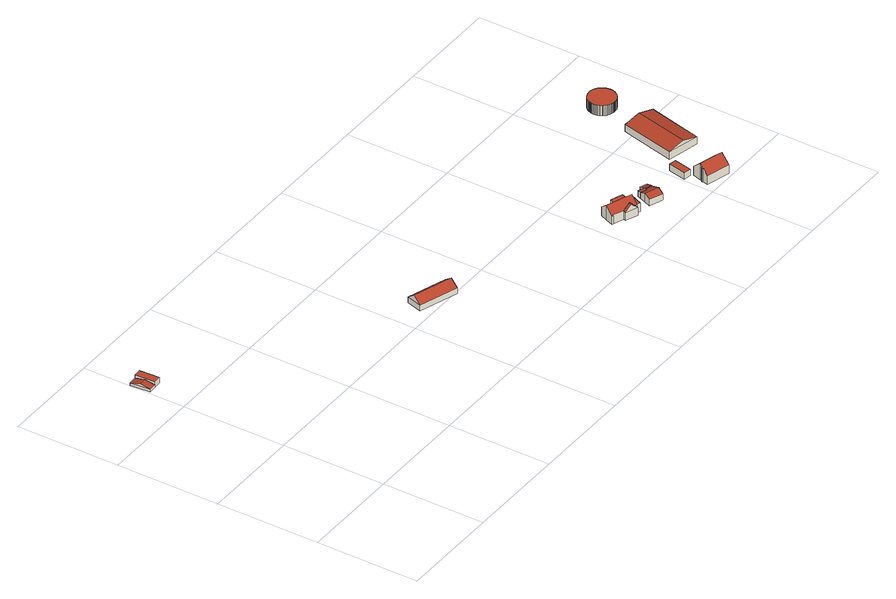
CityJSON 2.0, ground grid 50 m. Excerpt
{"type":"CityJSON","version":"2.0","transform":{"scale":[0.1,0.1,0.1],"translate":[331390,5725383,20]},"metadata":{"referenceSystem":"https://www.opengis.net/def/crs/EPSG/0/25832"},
"CityObjects":{
"building1":{"type":"Building","attributes":{"Geometrietyp2DReferenz":"3000","Gemeindeschluessel":"05170048","function":"51009_1610","roofType":"3100","measuredHeight":2.52},"geometry":[{"type":"Solid","lod":"2","boundaries":[[[[0,1,2,3]],[[4,5,1,0]],[[6,7,5,4]],[[3,2,7,6]],[[0,8,4]],[[6,9,3]],[[3,9,8,0]],[[4,8,9,6]],[[1,5,7,2]]]],"semantics":{"surfaces":[{"type":"WallSurface"},{"type":"RoofSurface"},{"type":"GroundSurface"}],"values":[[0,0,0,0,0,0,1,1,2]]}}]},
"building2":{"type":"Building","attributes":{"Geometrietyp2DReferenz":"3000","Gemeindeschluessel":"05170048","function":"31001_2723","roofType":"1000","measuredHeight":2.87},"address":[{"country":"Germany","locality":"Wesel","thoroughfareNumber":"205","thoroughfareName":"Zur Bauerschaft"}],"geometry":[{"type":"Solid","lod":"2","boundaries":[[[[10,11,12,13]],[[14,2,11,10]],[[15,7,2,14]],[[13,12,7,15]],[[14,10,13,15]],[[11,2,7,12]]]],"semantics":{"surfaces":[{"type":"WallSurface"},{"type":"RoofSurface"},{"type":"GroundSurface"}],"values":[[0,0,0,0,1,2]]}}]},
"building3":{"type":"Building","attributes":{"Geometrietyp2DReferenz":"3000","Gemeindeschluessel":"05170048","function":"31001_2720","roofType":"3100","measuredHeight":5.74},"geometry":[{"type":"Solid","lod":"2","boundaries":[[[[16,17,18,19]],[[20,21,17,16]],[[22,23,21,20]],[[19,18,23,22]],[[16,24,20]],[[22,25,19]],[[19,25,24,16]],[[20,24,25,22]],[[17,21,23,18]]]],"semantics":{"surfaces":[{"type":"WallSurface"},{"type":"RoofSurface"},{"type":"GroundSurface"}],"values":[[0,0,0,0,0,0,1,1,2]]}}]},
"building4":{"type":"Building","attributes":{"Gemeindeschluessel":"05170048","Geometrietyp2DReferenz":"3000","function":"31001_1010"},"address":[{"country":"Germany","locality":"Wesel","thoroughfareNumber":"231","thoroughfareName":"Zur Bauerschaft"}],"children":["building4-1","building4-2","building4-3","building4-4"]},
"building4-1":{"type":"BuildingPart","attributes":{"roofType":"3100","measuredHeight":7.6},"parents":["building4"],"geometry":[{"type":"MultiSurface","lod":"2","boundaries":[[[26,27,28,29]],[[30,31,32,33]],[[34,35,31,30]],[[36,37,35,34]],[[38,39,37,36]],[[40,41,39,38]],[[42,43,41,40]],[[44,45,43,42]],[[46,47,48,49]],[[50,51,47,46]],[[52,53,51,50]],[[29,28,54,55]],[[52,50,46,49,44,42,40,38,56]],[[36,34,30,33,26,29,55,56,38]],[[27,32,31,35,37,39,41,43,45,48,47,51,53,57,54,28]],[[58,59,32,27]],[[26,60,61]],[[62,33,63]],[[59,58,61,63]],[[60,62,63,61]],[[49,48,45,44]],[[56,64,65,52]],[[65,64,57,53]],[[56,55,66,64]],[[57,64,66,54]]],"semantics":{"surfaces":[{"type":"WallSurface"},{"type":"RoofSurface"},{"type":"GroundSurface"},{"type":"ClosureSurface"}],"values":[0,0,0,0,0,0,0,0,0,0,0,0,1,1,2,0,0,0,3,3,3,0,3,0,3]}}]},
"building4-2":{"type":"BuildingPart","attributes":{"roofType":"1000","measuredHeight":4.32},"parents":["building4"],"geometry":[{"type":"MultiSurface","lod":"2","boundaries":[[[66,54,67,68]],[[69,51,53,65]],[[70,71,51,69]],[[68,67,71,70]],[[69,65,66,68,70]],[[54,53,51,71,67]],[[64,65,53,57]],[[66,64,57,54]]],"semantics":{"surfaces":[{"type":"WallSurface"},{"type":"RoofSurface"},{"type":"GroundSurface"},{"type":"ClosureSurface"}],"values":[0,0,0,0,1,2,3,3]}}]},
"building4-3":{"type":"BuildingPart","attributes":{"roofType":"1000","measuredHeight":4.32},"parents":["building4"],"geometry":[{"type":"Solid","lod":"2","boundaries":[[[[72,73,45,44]],[[74,75,73,72]],[[49,48,75,74]],[[74,72,44,49]],[[45,73,75,48]],[[44,45,48,49]]]],"semantics":{"surfaces":[{"type":"WallSurface"},{"type":"RoofSurface"},{"type":"GroundSurface"},{"type":"ClosureSurface"}],"values":[[0,0,0,1,2,3]]}}]},
"building4-4":{"type":"BuildingPart","attributes":{"roofType":"3100","measuredHeight":7.19},"address":[{"country":"Germany","locality":"Wesel","thoroughfareNumber":"231","thoroughfareName":"Zur Bauerschaft"}],"parents":["building4"],"geometry":[{"type":"MultiSurface","lod":"2","boundaries":[[[76,77,58,61]],[[78,79,77,76]],[[63,59,79,78]],[[76,80,78]],[[61,81,80,76]],[[78,80,81,63]],[[77,79,59,58]],[[63,61,58,59]],[[60,62,81]],[[63,62,60,61]]],"semantics":{"surfaces":[{"type":"WallSurface"},{"type":"RoofSurface"},{"type":"GroundSurface"},{"type":"ClosureSurface"}],"values":[0,0,0,0,1,1,2,3,0,3]}}]},
"building5":{"type":"Building","attributes":{"Geometrietyp2DReferenz":"3000","Gemeindeschluessel":"05170048","function":"31001_2463","roofType":"3100","measuredHeight":4.45},"address":[{"country":"Germany","locality":"Wesel","thoroughfareNumber":"231","thoroughfareName":"Zur Bauerschaft"}],"geometry":[{"type":"Solid","lod":"2","boundaries":[[[[82,83,84,85]],[[86,87,83,82]],[[88,89,87,86]],[[90,91,89,88]],[[92,93,91,90]],[[94,95,93,92]],[[96,97,95,94]],[[85,84,97,96]],[[85,96,94,82]],[[92,90,88,86,82,94]],[[83,87,89,91,93,95,97,84]]]],"semantics":{"surfaces":[{"type":"WallSurface"},{"type":"RoofSurface"},{"type":"GroundSurface"}],"values":[[0,0,0,0,0,0,0,0,1,1,2]]}}]},
"building6":{"type":"Building","attributes":{"Geometrietyp2DReferenz":"3000","Gemeindeschluessel":"05170048","function":"51009_1610","roofType":"1000","measuredHeight":3.09},"geometry":[{"type":"Solid","lod":"2","boundaries":[[[[88,89,91,98]],[[86,87,89,88]],[[99,100,87,86]],[[98,91,100,99]],[[86,88,98,99]],[[89,87,100,91]]]],"semantics":{"surfaces":[{"type":"WallSurface"},{"type":"RoofSurface"},{"type":"GroundSurface"}],"values":[[0,0,0,0,1,2]]}}]},
"building7":{"type":"Building","attributes":{"Geometrietyp2DReferenz":"3000","Gemeindeschluessel":"05170048","function":"51009_1610","roofType":"2100","measuredHeight":2.98},"geometry":[{"type":"Solid","lod":"2","boundaries":[[[[101,102,103,104]],[[105,106,102,101]],[[107,108,106,105]],[[104,103,108,107]],[[105,101,104,107]],[[102,106,108,103]]]],"semantics":{"surfaces":[{"type":"WallSurface"},{"type":"RoofSurface"},{"type":"GroundSurface"}],"values":[[0,0,0,0,1,2]]}}]},
"building8":{"type":"Building","attributes":{"Geometrietyp2DReferenz":"3000","Gemeindeschluessel":"05170048","function":"31001_2463","roofType":"1000","measuredHeight":3.22},"address":[{"country":"Germany","locality":"Wesel","thoroughfareNumber":"235","thoroughfareName":"Zur Bauerschaft"}],"geometry":[{"type":"Solid","lod":"2","boundaries":[[[[109,110,111,112]],[[113,114,110,109]],[[115,116,114,113]],[[112,111,116,115]],[[113,109,112,115]],[[110,114,116,111]]]],"semantics":{"surfaces":[{"type":"WallSurface"},{"type":"RoofSurface"},{"type":"GroundSurface"}],"values":[[0,0,0,0,1,2]]}}]},
"building9":{"type":"Building","attributes":{"Geometrietyp2DReferenz":"3000","Gemeindeschluessel":"05170048","function":"31001_1010","roofType":"3100","measuredHeight":8.46},"address":[{"country":"Germany","locality":"Wesel","thoroughfareNumber":"235","thoroughfareName":"Zur Bauerschaft"}],"geometry":[{"type":"Solid","lod":"2","boundaries":[[[[117,118,119,120]],[[121,122,118,117]],[[123,124,122,121]],[[125,126,124,123]],[[127,128,126,125]],[[129,130,128,127]],[[131,132,130,129]],[[133,134,132,131]],[[135,136,134,133]],[[120,119,136,135]],[[125,123,121,117,120,135,133,127]],[[131,129,127,133]],[[118,122,124,126,128,130,132,134,136,119]]]],"semantics":{"surfaces":[{"type":"WallSurface"},{"type":"RoofSurface"},{"type":"GroundSurface"}],"values":[[0,0,0,0,0,0,0,0,0,0,1,1,2]]}}]},
"building10":{"type":"Building","attributes":{"Geometrietyp2DReferenz":"3000","Gemeindeschluessel":"05170048","function":"31001_2720","roofType":"3100","measuredHeight":5.79},"address":[{"country":"Germany","locality":"Wesel","thoroughfareNumber":"237","thoroughfareName":"Zur Bauerschaft"}],"geometry":[{"type":"Solid","lod":"2","boundaries":[[[[137,138,139,140]],[[141,142,138,137]],[[143,144,142,141]],[[140,139,144,143]],[[137,145,141]],[[143,146,140]],[[140,146,145,137]],[[141,145,146,143]],[[138,142,144,139]]]],"semantics":{"surfaces":[{"type":"WallSurface"},{"type":"RoofSurface"},{"type":"GroundSurface"}],"values":[[0,0,0,0,0,0,1,1,2]]}}]},
"building11":{"type":"Building","attributes":{"Geometrietyp2DReferenz":"3000","Gemeindeschluessel":"05170048","function":"51003_1201","roofType":"1000","measuredHeight":5.11},"geometry":[{"type":"Solid","lod":"2","boundaries":[[[[147,148,149,150]],[[151,152,148,147]],[[153,154,152,151]],[[155,156,154,153]],[[157,158,156,155]],[[159,160,158,157]],[[161,162,160,159]],[[163,164,162,161]],[[165,166,164,163]],[[167,168,166,165]],[[169,170,168,167]],[[171,172,170,169]],[[173,174,172,171]],[[175,176,174,173]],[[177,178,176,175]],[[179,180,178,177]],[[181,182,180,179]],[[183,184,182,181]],[[185,186,184,183]],[[187,188,186,185]],[[189,190,188,187]],[[191,192,190,189]],[[193,194,192,191]],[[195,196,194,193]],[[197,198,196,195]],[[199,200,198,197]],[[201,202,200,199]],[[203,204,202,201]],[[205,206,204,203]],[[207,208,206,205]],[[209,210,208,207]],[[211,212,210,209]],[[213,214,212,211]],[[215,216,214,213]],[[217,218,216,215]],[[219,220,218,217]],[[221,222,220,219]],[[223,224,222,221]],[[225,226,224,223]],[[227,228,226,225]],[[229,230,228,227]],[[231,232,230,229]],[[233,234,232,231]],[[235,236,234,233]],[[237,238,236,235]],[[239,240,238,237]],[[241,242,240,239]],[[243,244,242,241]],[[245,246,244,243]],[[247,248,246,245]],[[249,250,248,247]],[[251,252,250,249]],[[253,254,252,251]],[[255,256,254,253]],[[257,258,256,255]],[[259,260,258,257]],[[261,262,260,259]],[[263,264,262,261]],[[265,266,264,263]],[[267,268,266,265]],[[269,270,268,267]],[[271,272,270,269]],[[273,274,272,271]],[[275,276,274,273]],[[277,278,276,275]],[[279,280,278,277]],[[281,282,280,279]],[[283,284,282,281]],[[285,286,284,283]],[[287,288,286,285]],[[289,290,288,287]],[[291,292,290,289]],[[293,294,292,291]],[[295,296,294,293]],[[297,298,296,295]],[[299,300,298,297]],[[301,302,300,299]],[[303,304,302,301]],[[305,306,304,303]],[[307,308,306,305]],[[309,310,308,307]],[[311,312,310,309]],[[313,314,312,311]],[[315,316,314,313]],[[317,318,316,315]],[[319,320,318,317]],[[321,322,320,319]],[[323,324,322,321]],[[325,326,324,323]],[[150,149,326,325]],[[323,321,319,317,315,313,311,309,307,305,303,301,299,297,295,293,291,289,287,285,283,281,279,277,275,273,271,269,267,265,263,261,259,257,255,253,251,249,247,245,243,241,239,237,235,233,231,229,227,225,223,221,219,217,215,213,211,209,207,205,203,201,199,197,195,193,191,189,187,185,183,181,179,177,175,173,171,169,167,165,163,161,159,157,155,153,151,147,150,325]],[[148,152,154,156,158,160,162,164,166,168,170,172,174,176,178,180,182,184,186,188,190,192,194,196,198,200,202,204,206,208,210,212,214,216,218,220,222,224,226,228,230,232,234,236,238,240,242,244,246,248,250,252,254,256,258,260,262,264,266,268,270,272,274,276,278,280,282,284,286,288,290,292,294,296,298,300,302,304,306,308,310,312,314,316,318,320,322,324,326,149]]]],"semantics":{"surfaces":[{"type":"WallSurface"},{"type":"RoofSurface"},{"type":"GroundSurface"}],"values":[[0,0,0,0,0,0,0,0,0,0,0,0,0,0,0,0,0,0,0,0,0,0,0,0,0,0,0,0,0,0,0,0,0,0,0,0,0,0,0,0,0,0,0,0,0,0,0,0,0,0,0,0,0,0,0,0,0,0,0,0,0,0,0,0,0,0,0,0,0,0,0,0,0,0,0,0,0,0,0,0,0,0,0,0,0,0,0,0,0,0,1,2]]}}]}
},
"vertices":[
[12,1176,21],[12,1176,8],[51,1178,8],[51,1178,21],[6,1273,21],[6,1273,8],[45,1275,21],[45,1275,8],[9,1224,33],[48,1227,33],
[89,1180,37],[89,1180,8],[83,1277,8],[83,1277,37],[51,1178,37],[45,1275,37],
[1117,555,36],[1117,555,8],[1308,492,8],[1308,492,36],[1142,631,36],[1142,631,8],[1332,569,36],[1332,569,8],[1129,593,65],[1320,531,65],
[2184,176,59],[2184,176,15],[2190,174,15],[2190,174,59],[2075,218,59],[2075,218,15],[2124,199,15],[2124,199,59],[2074,217,57],[2074,217,15],[2068,219,57],[2068,219,15],[2082,256,91],[2082,256,15],[2096,291,59],[2096,291,15],[2151,268,59],[2151,268,15],[2151,269,59],[2151,269,15],[2218,243,59],[2218,243,15],[2211,246,15],[2211,246,59],[2216,237,64],[2216,237,15],[2215,237,64],[2215,237,15],[2192,178,15],[2192,178,63],[2204,208,91],[2204,208,15],[2184,176,18],[2124,199,18],[2183,177,59],[2184,176,58],[2125,199,59],[2124,199,58],[2204,208,59],[2215,237,59],[2192,178,59],
[2211,171,15],[2211,171,59],[2216,237,59],[2234,230,59],[2234,230,15],
[2160,289,59],[2160,289,15],[2219,266,59],[2219,266,15],
[2178,162,58],[2178,162,18],[2119,185,58],[2119,185,18],[2148,174,89],[2154,188,89],
[2278,193,58],[2278,193,14],[2267,163,14],[2267,163,45],[2290,224,45],[2290,224,14],[2322,212,45],[2322,212,14],[2328,226,39],[2328,226,14],[2362,213,39],[2362,213,14],[2345,168,58],[2345,168,14],[2333,138,45],[2333,138,14],
[2328,226,45],[2295,238,45],[2295,238,14],
[2362,213,42],[2362,213,12],[2374,245,12],[2374,245,28],[2328,226,42],[2328,226,12],[2340,258,28],[2340,258,12],
[2560,226,46],[2560,226,13],[2524,233,13],[2524,233,46],[2542,138,46],[2542,138,13],[2507,145,46],[2507,145,13],
[2530,67,86],[2530,67,17],[2523,41,17],[2523,41,61],[2527,68,86],[2527,68,17],[2529,75,92],[2529,75,17],[2532,74,92],[2532,74,17],[2535,84,101],[2535,84,17],[2547,127,61],[2547,127,17],[2662,95,61],[2662,95,17],[2650,52,101],[2650,52,17],[2639,9,61],[2639,9,17],
[2653,540,50],[2653,540,13],[2591,276,13],[2591,276,50],[2808,504,50],[2808,504,13],[2746,240,50],[2746,240,13],[2730,522,71],[2669,258,71],
[2696,691,61],[2696,691,10],[2699,686,10],[2699,686,61],[2693,696,61],[2693,696,10],[2691,701,61],[2691,701,10],[2690,706,61],[2690,706,10],[2689,711,61],[2689,711,10],[2688,715,61],[2688,715,10],[2688,720,61],[2688,720,10],[2688,724,61],[2688,724,10],[2688,729,61],[2688,729,10],[2689,733,61],[2689,733,10],[2690,736,61],[2690,736,10],[2691,740,61],[2691,740,10],[2692,743,61],[2692,743,10],[2693,746,61],[2693,746,10],[2694,749,61],[2694,749,10],[2696,752,61],[2696,752,10],[2698,755,61],[2698,755,10],[2700,759,61],[2700,759,10],[2702,762,61],[2702,762,10],[2705,765,61],[2705,765,10],[2708,768,61],[2708,768,10],[2711,771,61],[2711,771,10],[2715,774,61],[2715,774,10],[2719,777,61],[2719,777,10],[2724,779,61],[2724,779,10],[2729,782,61],[2729,782,10],[2734,783,61],[2734,783,10],[2740,785,61],[2740,785,10],[2744,785,61],[2744,785,10],[2748,786,61],[2748,786,10],[2754,786,61],[2754,786,10],[2759,786,61],[2759,786,10],[2765,785,61],[2765,785,10],[2770,784,61],[2770,784,10],[2775,782,61],[2775,782,10],[2779,780,61],[2779,780,10],[2783,778,61],[2783,778,10],[2787,776,61],[2787,776,10],[2790,773,61],[2790,773,10],[2794,771,61],[2794,771,10],[2796,768,61],[2796,768,10],[2799,766,61],[2799,766,10],[2801,763,61],[2801,763,10],[2803,761,61],[2803,761,10],[2805,758,61],[2805,758,10],[2807,755,61],[2807,755,10],[2809,752,61],[2809,752,10],[2811,749,61],[2811,749,10],[2812,745,61],[2812,745,10],[2814,741,61],[2814,741,10],[2815,737,61],[2815,737,10],[2816,732,61],[2816,732,10],[2816,727,61],[2816,727,10],[2817,722,61],[2817,722,10],[2817,717,61],[2817,717,10],[2816,712,61],[2816,712,10],[2815,706,61],[2815,706,10],[2813,701,61],[2813,701,10],[2812,697,61],[2812,697,10],[2810,693,61],[2810,693,10],[2807,688,61],[2807,688,10],[2804,683,61],[2804,683,10],[2801,679,61],[2801,679,10],[2797,675,61],[2797,675,10],[2794,672,61],[2794,672,10],[2790,669,61],[2790,669,10],[2786,667,61],[2786,667,10],[2782,664,61],[2782,664,10],[2778,663,61],[2778,663,10],[2775,661,61],[2775,661,10],[2771,660,61],[2771,660,10],[2767,659,61],[2767,659,10],[2764,658,61],[2764,658,10],[2761,658,61],[2761,658,10],[2757,657,61],[2757,657,10],[2754,657,61],[2754,657,10],[2750,657,61],[2750,657,10],[2747,657,61],[2747,657,10],[2743,658,61],[2743,658,10],[2738,659,61],[2738,659,10],[2734,660,61],[2734,660,10],[2730,661,61],[2730,661,10],[2725,663,61],[2725,663,10],[2721,665,61],[2721,665,10],[2716,668,61],[2716,668,10],[2712,671,61],[2712,671,10],[2708,675,61],[2708,675,10],[2704,679,61],[2704,679,10],[2701,682,61],[2701,682,10]
]}
